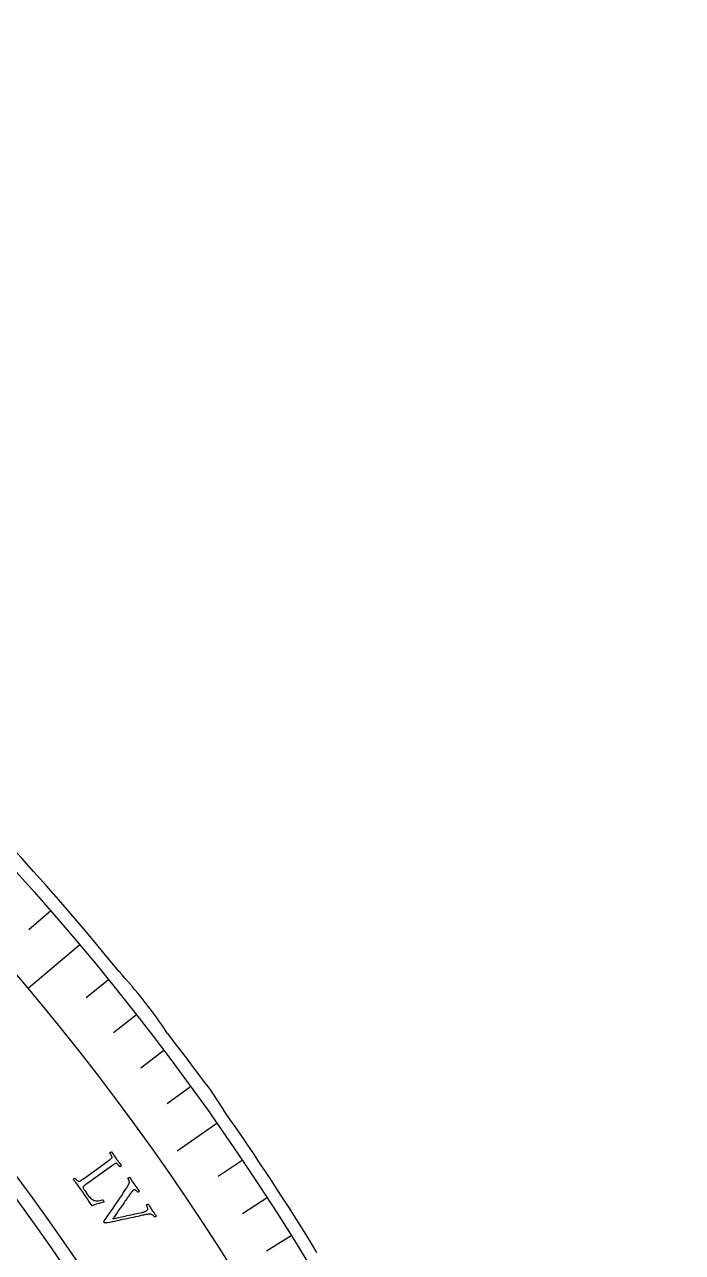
# Model space of a CAD drawing. Header units: millimetres. Extents: x -76 to 76, y -76 to 86.
# Drawn here: x 56.29 to 75.61, y 39.58 to 75.61 of the extents above; entities that cross this region are included whole.
import ezdxf

# ---------------------------------------------------------------- set-up
doc = ezdxf.new("R2010")
doc.units = ezdxf.units.MM
for name, color, linetype in [('CUT_INNER', 6, 'Continuous'), ('CUT_OUTER', 1, 'Continuous'), ('ENGRAVE', 7, 'Continuous'), ('ENGRAVE_FINE', 8, 'Continuous'), ('TEXT', 5, 'Continuous')]:
    doc.layers.add(name, color=color, linetype=linetype)

msp = doc.modelspace()

# ---------------------------------------------------------------- linework, layer by layer
at = {"layer": 'CUT_INNER'}
for centre, radius, start, end in [((0.0001, -0.0002), 69.5399, 92.274707, 357.539245), ((0.0006, 0.0002), 69.5394, 357.538874, 87.725814)]:
    msp.add_arc(centre, radius, start, end, dxfattribs=at)
at = {"layer": 'CUT_OUTER'}
msp.add_lwpolyline([(61.7514, 44.3469), (62.1255, 43.7768), (62.1364, 43.7614)], dxfattribs=at)
for centre, radius, start, end in [((0.0238, 0.0226), 75.9672, 39.002193, 52.215806), ((48.7774, 38.2937), 14.0254, 33.42137, 42.85206), ((639.536, 483.7868), 725.9081, 217.0895539, 217.2551688), ((0.204, 0.139), 75.7532, 31.376795, 35.159114)]:
    msp.add_arc(centre, radius, start, end, dxfattribs=at)
at = {"layer": 'ENGRAVE'}
for points in [[(57.9225, 48.6027), (56.3983, 47.3238)], [(61.9381, 43.3695), (60.7739, 42.5543)]]:
    msp.add_lwpolyline(points, dxfattribs=at)
for radius in [75.6124, 73.6227, 69.9276]:
    msp.add_circle((0, 0), radius, dxfattribs=at)
at = {"layer": 'ENGRAVE_FINE'}
for points in [[(57.0654, 49.6062), (56.4218, 49.0468)], [(58.7619, 47.5844), (58.0992, 47.0478)], [(59.5834, 46.5516), (58.9114, 46.0267)], [(60.3867, 45.5047), (59.7057, 44.9915)], [(61.1717, 44.4439), (60.4819, 43.9426)], [(62.6855, 42.2819), (61.9786, 41.8051)], [(63.4139, 41.1815), (62.6987, 40.717)], [(64.123, 40.0685), (63.3998, 39.6166)]]:
    msp.add_lwpolyline(points, dxfattribs=at)
at = {"layer": 'TEXT'}
for points in [[(58.1266, 41.5978), (58.1247, 41.5965), (58.1223, 41.5948), (58.1195, 41.5927), (58.1163, 41.5904), (58.1079, 41.5844), (58.0983, 41.5776), (58.0876, 41.5699), (58.0756, 41.5614), (58.0635, 41.5525), (58.052, 41.5438), (58.0412, 41.5352), (58.0311, 41.5269), (58.0225, 41.5191), (58.0165, 41.5125), (58.0129, 41.507), (58.0118, 41.5027), (58.0128, 41.4897), (58.0158, 41.4765), (58.0206, 41.4633), (58.0273, 41.45), (58.0363, 41.4349), (58.0482, 41.4165), (58.063, 41.3948), (58.0806, 41.3697), (58.148, 41.2749), (58.1663, 41.2506), (58.1868, 41.2262), (58.2095, 41.2015), (58.2345, 41.1767), (58.2604, 41.1538), (58.2858, 41.1349), (58.3108, 41.1201), (58.3354, 41.1093), (58.3586, 41.1027), (58.3835, 41.0982), (58.4103, 41.0957), (58.4388, 41.0953), (58.4698, 41.0975), (58.5036, 41.1029), (58.5405, 41.1115), (58.5802, 41.1233), (58.5868, 41.1237), (58.5935, 41.121), (58.6005, 41.1152), (58.6077, 41.1063), (58.6171, 41.0915), (58.6234, 41.0784), (58.6266, 41.067), (58.6266, 41.0572), (58.5825, 41.0449), (58.5369, 41.0323), (58.4899, 41.0195), (58.4415, 41.0065), (58.3946, 40.9931), (58.3523, 40.9791), (58.3145, 40.9647), (58.2814, 40.9497), (58.2336, 41.018), (58.1864, 41.0864), (58.1397, 41.1548), (58.0935, 41.2232), (58.0457, 41.2936), (57.9943, 41.368), (57.9394, 41.4463), (57.8808, 41.5285), (57.8603, 41.5568), (57.8404, 41.5834), (57.8213, 41.6083), (57.803, 41.6313), (57.785, 41.6539), (57.7671, 41.6771), (57.7491, 41.701), (57.7311, 41.7255), (57.7331, 41.7314), (57.7371, 41.7372), (57.743, 41.7431), (57.7509, 41.7489), (57.7594, 41.754), (57.767, 41.7576), (57.7736, 41.7597), (57.7794, 41.7603), (57.784, 41.7542), (57.7906, 41.7462), (57.7989, 41.7363), (57.8092, 41.7245), (57.8206, 41.712), (57.8322, 41.7003), (57.8442, 41.6893), (57.8564, 41.679), (57.8679, 41.6705), (57.8775, 41.6651), (57.8853, 41.6628), (57.8911, 41.6635), (57.9044, 41.6685), (57.9187, 41.6752), (57.934, 41.6838), (57.9502, 41.6943), (57.9672, 41.7059), (57.9847, 41.7182), (58.0028, 41.731), (58.0215, 41.7443), (58.741, 42.262), (58.7597, 42.2755), (58.7777, 42.2887), (58.7952, 42.3017), (58.812, 42.3144), (58.8274, 42.3267), (58.8407, 42.3386), (58.8518, 42.3502), (58.8607, 42.3613), (58.8639, 42.3672), (58.8642, 42.3755), (58.8619, 42.3863), (58.8567, 42.3996), (58.8499, 42.4141), (58.8425, 42.4288), (58.8346, 42.4436), (58.8261, 42.4584), (58.8179, 42.4721), (58.811, 42.4834), (58.8053, 42.4922), (58.8009, 42.4987), (58.8033, 42.504), (58.8074, 42.5097), (58.8132, 42.5157), (58.8206, 42.5222), (58.8286, 42.5279), (58.8361, 42.5317), (58.8429, 42.5336), (58.8492, 42.5335), (58.8671, 42.5068), (58.8848, 42.4802), (58.9021, 42.4537), (58.9192, 42.4273), (58.9363, 42.4013), (58.9535, 42.3757), (58.9708, 42.3505), (58.9883, 42.3258), (59.0066, 42.3007), (59.0249, 42.2761), (59.0433, 42.2521), (59.0618, 42.2287), (59.0805, 42.2052), (59.0994, 42.1811), (59.1186, 42.1563), (59.1381, 42.1309), (59.1361, 42.125), (59.1322, 42.1191), (59.1262, 42.1133), (59.1182, 42.1075), (59.1097, 42.1025), (59.1021, 42.099), (59.0954, 42.097), (59.0896, 42.0964), (59.0849, 42.1026), (59.0783, 42.1108), (59.0699, 42.121), (59.0595, 42.1331), (59.0482, 42.1459), (59.0369, 42.1579), (59.0256, 42.1694), (59.0142, 42.1801), (59.0035, 42.189), (58.994, 42.1947), (58.9857, 42.1974), (58.9786, 42.197), (58.9676, 42.1927), (58.9558, 42.1869), (58.943, 42.1797), (58.9293, 42.1709), (58.9149, 42.1612), (58.8999, 42.1509), (58.8843, 42.14), (58.8682, 42.1285), (58.8656, 42.1267), (58.863, 42.1248), (58.8604, 42.123), (58.8578, 42.1211), (58.8552, 42.1192), (58.8526, 42.1174), (58.85, 42.1155), (58.8474, 42.1137)], [(59.5124, 41.5856), (59.5322, 41.5577), (59.5519, 41.5304), (59.5717, 41.5038), (59.5915, 41.4779), (59.6111, 41.4523), (59.6305, 41.4269), (59.6495, 41.4016), (59.6684, 41.3765), (59.6651, 41.372), (59.6598, 41.3669), (59.6525, 41.3613), (59.6431, 41.3551), (59.6337, 41.3496), (59.6262, 41.3463), (59.6207, 41.3451), (59.617, 41.3461), (59.6135, 41.3506), (59.6078, 41.3571), (59.5999, 41.3655), (59.5899, 41.3758), (59.5785, 41.3866), (59.5665, 41.3965), (59.5538, 41.4055), (59.5404, 41.4135), (59.527, 41.419), (59.5138, 41.4206), (59.5011, 41.4181), (59.4887, 41.4116), (59.4724, 41.3973), (59.4515, 41.3739), (59.4259, 41.3413), (59.3956, 41.2997), (59.3802, 41.2776), (59.3624, 41.2521), (59.3423, 41.2232), (59.3198, 41.1909), (59.2956, 41.156), (59.2701, 41.1195), (59.2433, 41.0813), (59.2152, 41.0415), (59.1866, 41.0007), (59.158, 40.9599), (59.1294, 40.919), (59.1009, 40.8779), (59.073, 40.8377), (59.0462, 40.7993), (59.0204, 40.7625), (58.9956, 40.7275), (58.9725, 40.6949), (58.9516, 40.6655), (58.9329, 40.6392), (58.9163, 40.616), (58.9027, 40.5968), (58.8926, 40.5825), (58.8861, 40.5731), (58.8831, 40.5686), (58.891, 40.57), (58.9051, 40.5728), (58.9255, 40.577), (58.9522, 40.5827), (58.984, 40.5895), (59.0198, 40.5973), (59.0597, 40.6061), (59.1035, 40.6158), (59.1506, 40.6263), (59.2, 40.6372), (59.2519, 40.6486), (59.3061, 40.6605), (59.3618, 40.6727), (59.4179, 40.685), (59.4744, 40.6974), (59.5313, 40.7098), (59.5876, 40.7221), (59.6422, 40.7341), (59.6951, 40.7456), (59.7463, 40.7568), (59.7655, 40.7611), (59.7849, 40.7662), (59.8044, 40.772), (59.8241, 40.7786), (59.8427, 40.7856), (59.8593, 40.7929), (59.8739, 40.8004), (59.8863, 40.808), (59.8985, 40.8185), (59.9068, 40.8308), (59.9114, 40.8449), (59.9121, 40.8608), (59.9102, 40.8774), (59.907, 40.8937), (59.9023, 40.9098), (59.8962, 40.9255), (59.8898, 40.9398), (59.8842, 40.9515), (59.8794, 40.9607), (59.8754, 40.9673), (59.876, 40.9723), (59.8794, 40.9779), (59.8854, 40.984), (59.8942, 40.9906), (59.9038, 40.9965), (59.9123, 41.0004), (59.9198, 41.0023), (59.9262, 41.0021), (59.9415, 40.9778), (59.9562, 40.9541), (59.9703, 40.9309), (59.9838, 40.9084), (59.9975, 40.8859), (60.0119, 40.863), (60.0271, 40.8396), (60.043, 40.8158), (60.0563, 40.7964), (60.0682, 40.7792), (60.0788, 40.7641), (60.0881, 40.7513), (60.0967, 40.7397), (60.1054, 40.7282), (60.114, 40.7169), (60.1227, 40.7058), (60.1319, 40.6942), (60.142, 40.6812), (60.153, 40.6668), (60.1649, 40.6511), (60.1615, 40.6467), (60.1558, 40.6417), (60.148, 40.6363), (60.1379, 40.6303), (60.128, 40.625), (60.1206, 40.6218), (60.1156, 40.6206), (60.1132, 40.6214), (60.1078, 40.6281), (60.0991, 40.6375), (60.0869, 40.6496), (60.0712, 40.6644), (60.0534, 40.6789), (60.0346, 40.69), (60.0149, 40.6977), (59.9944, 40.702), (59.9775, 40.7032), (59.9552, 40.7025), (59.9277, 40.6999), (59.8948, 40.6955), (59.8597, 40.6899), (59.8258, 40.684), (59.7929, 40.6776), (59.7612, 40.6708), (59.6876, 40.655), (59.6171, 40.6398), (59.5497, 40.6252), (59.4854, 40.6112), (59.4232, 40.5976), (59.3621, 40.5844), (59.302, 40.5716), (59.2429, 40.5591), (59.1839, 40.5466), (59.1237, 40.5339), (59.0624, 40.5208), (59.0001, 40.5074), (58.9354, 40.4935), (58.8673, 40.4792), (58.7956, 40.4643), (58.7205, 40.4488), (58.7002, 40.4454), (58.6824, 40.4441), (58.667, 40.445), (58.6539, 40.448), (58.6429, 40.4526), (58.6332, 40.4584), (58.625, 40.4653), (58.6183, 40.4734), (58.6173, 40.4764), (58.6178, 40.4802), (58.62, 40.4847), (58.6237, 40.49), (58.6278, 40.4954), (58.6311, 40.5003), (58.6337, 40.5046), (58.6355, 40.5084), (58.6908, 40.5883), (58.7441, 40.6656), (58.7956, 40.7402), (58.8453, 40.8122), (58.8941, 40.8831), (58.9433, 40.9547), (58.9928, 41.0269), (59.0427, 41.0998), (59.0939, 41.1751), (59.1474, 41.2545), (59.2031, 41.338), (59.2611, 41.4257), (59.279, 41.4525), (59.2957, 41.4783), (59.3111, 41.5031), (59.3253, 41.5269), (59.3382, 41.5501), (59.3498, 41.5733), (59.3602, 41.5964), (59.3694, 41.6195), (59.3723, 41.6294), (59.3734, 41.6407), (59.3725, 41.6532), (59.3698, 41.6671), (59.3658, 41.6813), (59.3612, 41.6949), (59.3561, 41.708), (59.3504, 41.7205), (59.3447, 41.7319), (59.3395, 41.7415), (59.335, 41.7494), (59.331, 41.7555), (59.3319, 41.7573), (59.3359, 41.761), (59.343, 41.7665), (59.3532, 41.7738), (59.3636, 41.781), (59.3715, 41.7861), (59.3769, 41.789), (59.3796, 41.7898), (59.3989, 41.7605), (59.4162, 41.7336), (59.4317, 41.7091), (59.4453, 41.6871), (59.4589, 41.6652), (59.4747, 41.641), (59.4925, 41.6145), (59.5124, 41.5856)]]:
    msp.add_lwpolyline(points, close=True, dxfattribs=at)

doc.saveas('drawing.dxf')
